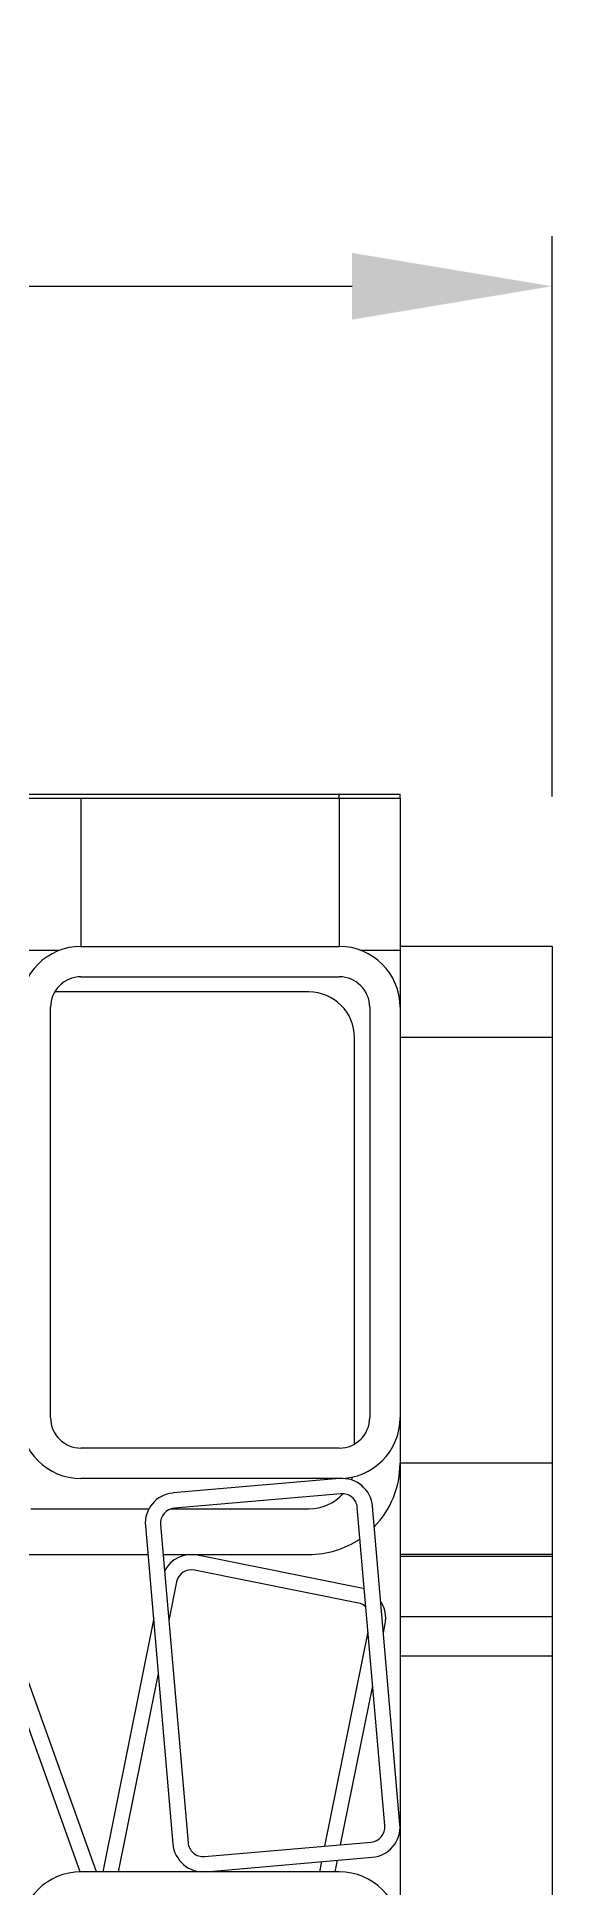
# Model space of a CAD drawing. Header units: millimetres. Extents: x 25115 to 31055, y 5999 to 10199.
# Drawn here: x 27908.3 to 28011.4, y 9133 to 9502.9 of the extents above; entities that cross this region are included whole.
import ezdxf

# ---------------------------------------------------------------- set-up
doc = ezdxf.new("R2010")
doc.units = ezdxf.units.MM
doc.header["$LTSCALE"] = 0.3
doc.linetypes.add('INCONTINUOUS', pattern=[200000.001, 200000, -0.001])
doc.layers.add('KOTY', color=3, linetype='INCONTINUOUS', lineweight=9)
doc.styles.add('SEACAD_Arial', font='arial.ttf', dxfattribs={"width": 0.8})
doc.dimstyles.new('ISO-25', dxfattribs={"dimtxt": 1.6, "dimasz": 2, "dimexe": 0.5, "dimexo": 1.5, "dimtad": 1, "dimdec": 0, "dimtxsty": 'SEACAD_Arial', "dimcen": 2, "dimadec": 0, "dimazin": 0, "dimtfac": 1, "dimtdec": 0, "dimtmove": 0, "dimatfit": 3, "dimfxl": 1, "dimarcsym": 0})

# ---------------------------------------------------------------- blocks, each defined once
blk = doc.blocks.new('*D181')
at = {"layer": 'Defpoints', "color": 0, "transparency": 16777216}
for p in [(28011.37, 9453.09), (27403.37, 9321.09), (28011.37, 9321.09)]:
    blk.add_point(p, dxfattribs=at)
at = {"layer": 'KOTY', "color": 0, "lineweight": -2, "transparency": 16777216}
for p, q in [((27403.37, 9351.09), (27403.37, 9463.09)), ((28011.37, 9351.09), (28011.37, 9463.09)), ((27443.37, 9453.09), (27971.37, 9453.09))]:
    blk.add_line(p, q, dxfattribs=at)
at = {"layer": 'KOTY', "color": 0, "transparency": 16777216}
for points in [[(27443.37, 9459.75), (27443.37, 9446.42), (27403.37, 9453.09)], [(27971.37, 9459.75), (27971.37, 9446.42), (28011.37, 9453.09)]]:
    blk.add_solid(points, dxfattribs=at)
at = {"layer": 'KOTY', "color": 0, "transparency": 16777216, "insert": (27707.37, 9481.92), "char_height": 32, "attachment_point": 5, "style": 'SEACAD_Arial'}
blk.add_mtext('400', dxfattribs=at)

msp = doc.modelspace()

# ---------------------------------------------------------------- linework, layer by layer
for p, q in [((27968.81, 9351.49), (27886.73, 9351.49)), ((27904.97, 9350.73), (27917.13, 9350.73)), ((27917.13, 9350.73), (27968.81, 9350.73)), ((27917.13, 9350.73), (27917.13, 9321.09)), ((27980.97, 9351.49), (27968.81, 9351.49)), ((27968.81, 9350.73), (27968.81, 9351.49)), ((27968.81, 9350.73), (27980.97, 9350.73)), ((27968.81, 9350.73), (27968.81, 9321.09)), ((27980.97, 9350.73), (27980.97, 9351.49)), ((27980.97, 9350.73), (27980.97, 9320.33)), ((27904.97, 9320.33), (27912.71, 9320.33)), ((27917.13, 9321.09), (27968.81, 9321.09)), ((27973.04, 9320.33), (27980.97, 9320.33)), ((28011.37, 9321.09), (27980.97, 9321.09)), ((27980.97, 9320.33), (27980.97, 9308.93)), ((28011.37, 9321.09), (28011.37, 9302.85)), ((27917.13, 9315.01), (27968.81, 9315.01)), ((27962.73, 9311.97), (27911.86, 9311.97)), ((27911.05, 9226.85), (27911.05, 9308.93)), ((27974.89, 9308.93), (27974.89, 9226.85)), ((27980.97, 9308.93), (27980.97, 9226.85)), ((27971.85, 9221.58), (27971.85, 9302.85)), ((28011.37, 9302.85), (27980.97, 9302.85)), ((28011.37, 9302.85), (28011.37, 9217.73)), ((27980.97, 9226.85), (27980.97, 9217.73)), ((27968.81, 9220.77), (27917.13, 9220.77)), ((27968.81, 9214.69), (27917.13, 9214.69)), ((27968.86, 9214.67), (27935.55, 9211.79)), ((27971.22, 9214.41), (27971.42, 9214.97)), ((28011.37, 9217.73), (27980.97, 9217.73)), ((27980.97, 9217.73), (27980.97, 9199.49)), ((28011.37, 9217.73), (28011.37, 9199.49)), ((27969.12, 9211.64), (27935.81, 9208.76)), ((27907.08, 9208.61), (27930.72, 9208.61)), ((27935.1, 9208.61), (27962.73, 9208.61)), ((27977.91, 9145.27), (27972.41, 9208.87)), ((27980.94, 9145.53), (27975.44, 9209.13)), ((27930.01, 9205.21), (27935.51, 9141.6)), ((27933.04, 9205.47), (27938.54, 9141.86)), ((27902.57, 9199.49), (27930.51, 9199.49)), ((27933.56, 9199.49), (27962.73, 9199.49)), ((27972.62, 9189.78), (27939.84, 9196.39)), ((27973.22, 9192.76), (27940.44, 9199.37)), ((27980.97, 9199.49), (27980.97, 9199.08)), ((28011.37, 9199.49), (27980.97, 9199.49)), ((28011.37, 9199.08), (27980.97, 9199.08)), ((27980.97, 9199.08), (27980.97, 9187.04)), ((28011.37, 9199.49), (28011.37, 9199.08)), ((28011.37, 9199.08), (28011.37, 9187.04)), ((27920.2, 9136.05), (27899.5, 9193.83)), ((27936.26, 9194.01), (27934.7, 9186.28)), ((27973.82, 9192.61), (27973.22, 9192.76)), ((27916.97, 9136.05), (27897.55, 9190.24)), ((27931.63, 9186.45), (27921.47, 9136.05)), ((27977.63, 9183.86), (27977.98, 9185.6)), ((28011.37, 9187.04), (27980.97, 9187.04)), ((27980.97, 9187.04), (27980.97, 9179.18)), ((28011.37, 9187.04), (28011.37, 9179.18)), ((27965.92, 9141.18), (27974.56, 9184.03)), ((28011.37, 9179.18), (27980.97, 9179.18)), ((27980.97, 9179.18), (27980.97, 9123.89)), ((28011.37, 9179.18), (28011.37, 9119.62)), ((27932.57, 9175.69), (27924.57, 9136.05)), ((27969.08, 9141.45), (27975.49, 9173.26)), ((27941.83, 9139.1), (27975.15, 9141.98)), ((27942.09, 9136.07), (27975.41, 9138.95)), ((27964.89, 9136.05), (27965.3, 9138.08)), ((27967.99, 9136.05), (27968.45, 9138.35)), ((27968.81, 9136.05), (27917.13, 9136.05))]:
    msp.add_line(p, q)
for centre, radius, start, end in [((27917.13, 9308.93), 12.16, 90, 180), ((27968.81, 9308.93), 12.16, 0, 90), ((27917.13, 9308.93), 6.08, 90, 180), ((27968.81, 9308.93), 6.08, 0, 90), ((27962.73, 9302.85), 9.12, 0, 90), ((27917.13, 9226.85), 12.16, 180, 270), ((27917.13, 9226.85), 6.08, 180, 270), ((27968.81, 9226.85), 12.16, 270, 0), ((27968.81, 9226.85), 6.08, 270, 0), ((27969.39, 9208.61), 6.08, 4.9415, 94.9415), ((27962.73, 9217.73), 18.24, 315.7919, 0), ((27936.07, 9205.73), 6.08, 94.9415, 184.9415), ((27962.73, 9217.73), 9.12, 270, 318.1647), ((27969.39, 9208.61), 3.04, 4.9415, 94.9415), ((27936.07, 9205.73), 3.04, 94.9415, 184.9415), ((27962.73, 9217.73), 18.24, 270, 304.1127), ((27939.24, 9193.41), 6.08, 78.6012, 152.5949), ((27939.24, 9193.41), 3.04, 78.6012, 168.6012), ((27972.02, 9186.8), 3.04, 45.9457, 78.6012), ((27972.02, 9186.8), 6.08, 348.6012, 33.6195), ((27974.89, 9145.01), 3.04, 274.9415, 4.9415), ((27974.89, 9145.01), 6.08, 274.9415, 4.9415), ((27941.57, 9142.13), 6.08, 184.9415, 274.9415), ((27941.57, 9142.13), 3.04, 184.9415, 274.9415), ((27917.13, 9123.89), 12.16, 90, 180), ((27968.81, 9123.89), 12.16, 0, 90)]:
    msp.add_arc(centre, radius, start, end)

# ---------------------------------------------------------------- dimensions: what is measured, and where the dimension line sits
at = {"layer": 'KOTY'}
dim = msp.add_linear_dim(base=(28011.37, 9453.09), p1=(27403.37, 9321.09), p2=(28011.37, 9321.09), text='400', dimstyle='ISO-25', override={"dimsah": 1}, dxfattribs=at)
dim.commit()
dim.dimension.update_dxf_attribs({"geometry": '*D181', "text_midpoint": (27707.37, 9481.92)})

doc.saveas('drawing.dxf')
